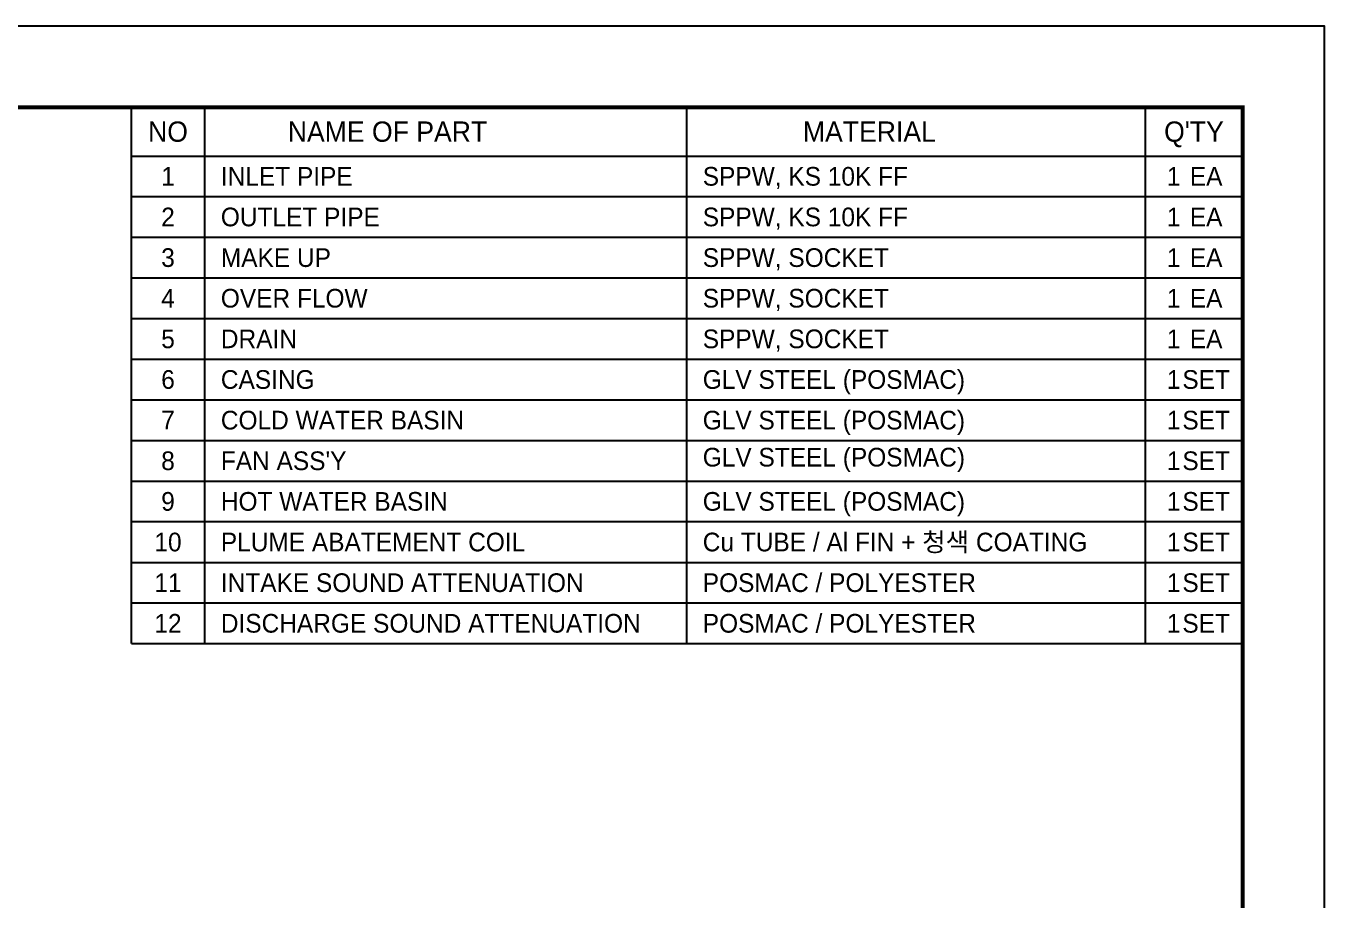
# Model space of a CAD drawing. Header units: millimetres. Extents: x -662756 to 31653, y -141394 to 22156.
# Drawn here: x 20474 to 31653, y 14627 to 22156 of the extents above; entities that cross this region are included whole.
import ezdxf
from ezdxf.enums import TextEntityAlignment as Align

# ---------------------------------------------------------------- set-up
doc = ezdxf.new("R2010")
doc.units = ezdxf.units.MM
for name, color, linetype in [('냉각탑_box', 1, 'Continuous'), ('냉각탑_form', 1, 'Continuous'), ('냉각탑_text', 3, 'Continuous')]:
    doc.layers.add(name, color=color, linetype=linetype)
doc.styles.add('돋움', font='Dotum.ttf')

msp = doc.modelspace()

# ---------------------------------------------------------------- linework, layer by layer
at = {"layer": 'Defpoints'}
msp.add_lwpolyline([(2245.7, 22156.3), (31652.9, 22156.3), (31652.9, 1361.2), (2245.7, 1361.2)], close=True, dxfattribs=at)
at = {"layer": '냉각탑_box'}
for p, q in [((21382.7, 16836.1), (21382.7, 21456.1)), ((21382.7, 21456.1), (30952.7, 21456.1)), ((22012.7, 21456.1), (22012.7, 16836.1)), ((26162.7, 21456.1), (26162.7, 16836.1)), ((30112.7, 21456.1), (30112.7, 16836.1)), ((30952.7, 21456.1), (30952.7, 17886.1)), ((21382.7, 21036.1), (30952.7, 21036.1)), ((21382.7, 20686.1), (30952.7, 20686.1)), ((21382.7, 20336.1), (30952.7, 20336.1)), ((21382.7, 19986.1), (30952.7, 19986.1)), ((21382.7, 19636.1), (30952.7, 19636.1)), ((21382.7, 19286.1), (30952.7, 19286.1)), ((21382.7, 18936.1), (30952.7, 18936.1)), ((21382.7, 18586.1), (30952.7, 18586.1)), ((21382.7, 18236.1), (30952.7, 18236.1)), ((30952.7, 17886.1), (21382.7, 17886.1)), ((21382.7, 17536.1), (30952.7, 17536.1)), ((21382.7, 17186.1), (30952.7, 17186.1)), ((21382.7, 16836.1), (30952.7, 16836.1))]:
    msp.add_line(p, q, dxfattribs=at)
at = {"layer": '냉각탑_form', "const_width": 35}
msp.add_lwpolyline([(2945.9, 21456.1), (2945.9, 2061.3), (30952.7, 2061.3), (30952.7, 21456.1)], close=True, dxfattribs=at)

# ---------------------------------------------------------------- texts
at = {"layer": '냉각탑_text', "style": '돋움'}
for s, height, p in [('NO', 175, (21697.7, 21246.1)), ('NAME OF PART', 175, (23587.7, 21246.1)), ('MATERIAL', 175, (27737.7, 21246.1)), ("Q'TY", 175, (30532.7, 21246.1)), ('1', 161, (21697.7, 20861.1)), ('1', 161, (30357.7, 20861.1)), ('EA', 161, (30637.7, 20861.1)), ('2', 161, (21697.7, 20511.1)), ('1', 161, (30357.7, 20511.1)), ('EA', 161, (30637.7, 20511.1)), ('3', 161, (21697.7, 20161.1)), ('1', 161, (30357.7, 20161.1)), ('EA', 161, (30637.7, 20161.1)), ('4', 161, (21697.7, 19811.1)), ('1', 161, (30357.7, 19811.1)), ('EA', 161, (30637.7, 19811.1)), ('5', 161, (21697.7, 19461.1)), ('1', 161, (30357.7, 19461.1)), ('EA', 161, (30637.7, 19461.1)), ('6', 161, (21697.7, 19111.1)), ('1', 161, (30357.7, 19111.1)), ('SET', 161, (30637.7, 19111.1)), ('7', 161, (21697.7, 18761.1)), ('1', 161, (30357.7, 18761.1)), ('SET', 161, (30637.7, 18761.1)), ('8', 161, (21697.7, 18411.1)), ('1', 161, (30357.7, 18411.1)), ('SET', 161, (30637.7, 18411.1)), ('9', 161, (21697.7, 18061.1)), ('1', 161, (30357.7, 18061.1)), ('SET', 161, (30637.7, 18061.1)), ('10', 161, (21697.7, 17711.1)), ('1', 161, (30357.7, 17711.1)), ('SET', 161, (30637.7, 17711.1)), ('11', 161, (21697.7, 17361.1)), ('1', 161, (30357.7, 17361.1)), ('SET', 161, (30637.7, 17361.1)), ('12', 161, (21697.7, 17011.1)), ('1', 161, (30357.7, 17011.1)), ('SET', 161, (30637.7, 17011.1))]:
    msp.add_text(s, height=height, dxfattribs=at).set_placement(p, align=Align.MIDDLE_CENTER)
for s, p in [('INLET PIPE', (22152.7, 20861.1)), ('SPPW, KS 10K FF', (26302.7, 20861.1)), ('OUTLET PIPE', (22152.7, 20511.1)), ('SPPW, KS 10K FF', (26302.7, 20511.1)), ('MAKE UP', (22152.7, 20161.1)), ('SPPW, SOCKET', (26302.7, 20161.1)), ('OVER FLOW', (22152.7, 19811.1)), ('SPPW, SOCKET', (26302.7, 19811.1)), ('DRAIN', (22152.7, 19461.1)), ('SPPW, SOCKET', (26302.7, 19461.1)), ('CASING', (22152.7, 19111.1)), ('GLV STEEL (POSMAC)', (26302.7, 19111.1)), ('COLD WATER BASIN', (22152.7, 18761.1)), ('GLV STEEL (POSMAC)', (26302.7, 18761.1)), ("FAN ASS'Y", (22152.7, 18411.1)), ('GLV STEEL (POSMAC)', (26302.7, 18441.9)), ('HOT WATER BASIN', (22152.7, 18061.1)), ('GLV STEEL (POSMAC)', (26302.7, 18061.1)), ('PLUME ABATEMENT COIL', (22152.7, 17711.1)), ('Cu TUBE / Al FIN + 청색 COATING', (26302.7, 17711.1)), ('INTAKE SOUND ATTENUATION', (22152.7, 17361.1)), ('POSMAC / POLYESTER', (26302.7, 17361.1)), ('DISCHARGE SOUND ATTENUATION', (22152.7, 17011.1)), ('POSMAC / POLYESTER', (26302.7, 17011.1))]:
    msp.add_text(s, height=161, dxfattribs=at).set_placement(p, align=Align.MIDDLE_LEFT)

doc.saveas('drawing.dxf')
